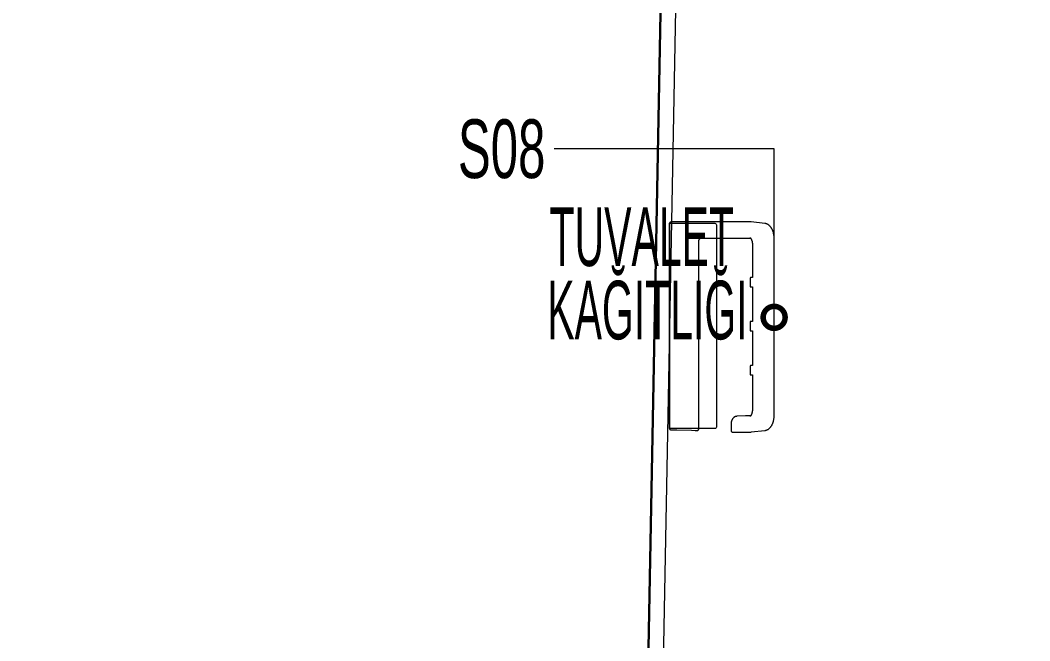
# Model space of a CAD drawing. Header units: centimetres. Extents: x 5488 to 20269, y -31398 to -19684.
# Drawn here: x 13472 to 13540.8, y -22403.8 to -22361.5 of the extents above; entities that cross this region are included whole.
import ezdxf
from ezdxf import colors
from ezdxf.entities.mleader import LeaderData, LeaderLine
from ezdxf.math import Vec2, Vec3

# ---------------------------------------------------------------- set-up
doc = ezdxf.new("R2010")
doc.units = ezdxf.units.CM
for name, color, linetype, lineweight in [('xxx_Auto_Duvar_Duvar Plan Kesit', 7, 'Continuous', 30), ('xxx_Auto_Kaplama_Ahşap', 34, 'Continuous', 0), ('xxx_Auto_Kaplama_Seramik', 182, 'Continuous', 13), ('xxx_Auto_Kaplama_Seramik Tarama', 186, 'Continuous', 5), ('xxx_Auto_Konstruksiyon_Metal', 141, 'Continuous', 0), ('xxx_Auto_SIGN_GENERAL', 51, 'Continuous', 0), ('xxx_Auto_Tefris_Tefris', 32, 'Continuous', 15)]:
    doc.layers.add(name, color=color, linetype=linetype, lineweight=lineweight)
doc.styles.add('AUTOBAN', font='')
doc.styles.add('ROMANS', font='romans')
doc.styles.get('AUTOBAN').set_extended_font_data('Helvetica Normal Tr')

# ---------------------------------------------------------------- blocks, each defined once
blk = doc.blocks.new('A$Cd4c68676')
at = {"layer": 'xxx_Auto_Kaplama_Seramik'}
blk.add_lwpolyline([(-13.42, 588.413), (-15.977, 453.645)], dxfattribs=at)
at = {"layer": 'xxx_Auto_Kaplama_Seramik Tarama', "color": 0}
blk.add_lwpolyline([(-14.42, 589.426), (-20.081, 290.084)], dxfattribs=at)
blk = doc.blocks.new('_DotSmall')
at = {"color": 0, "linetype": 'ByBlock', "const_width": 0.5}
blk.add_lwpolyline([(-0.0625, 0, 1), (0.0625, 0, 1)], format="xyb", close=True, dxfattribs=at)
blk = doc.blocks.new('x2202_Autoban_Istinye Park_Food Hall_PLAN_altlik_20220517$0$2202_Autoban_Istinye Park_Food Hall_PLAN_altlik_20220506$0$S22_plan')
blk.add_lwpolyline([(-6.9, 3.2), (6.9, 3.2, -0.414214), (7, 3.1), (7, 0), (-7, 0), (-7, 3.1, -0.414214)], format="xyb", close=True)
blk = doc.blocks.new('x2202_Autoban_Istinye Park_Food Hall_PLAN_altlik_20220517$0$2202_Autoban_Istinye Park_Food Hall_PLAN_altlik_20220506$0$S10_plan')
for p, q in [((-6.982, 0), (6.982, 0)), ((6.982, 0), (6.986, 0)), ((-7.09, -0.151), (-7.089, -0.133)), ((-7.09, -0.194), (-7.09, -0.151)), ((-7.09, -5.526), (-7.09, -0.194)), ((-7.089, -0.133), (-7.088, -0.115)), ((-7.088, -0.115), (-7.087, -0.109)), ((-7.087, -0.109), (-7.086, -0.102)), ((-7.086, -0.097), (-7.085, -0.091)), ((-7.086, -0.102), (-7.086, -0.097)), ((-7.085, -0.091), (-7.084, -0.086)), ((-7.084, -0.086), (-7.082, -0.081)), ((-7.082, -0.081), (-7.081, -0.077)), ((-7.081, -0.077), (-7.08, -0.074)), ((-7.08, -0.074), (-7.079, -0.07)), ((-7.079, -0.07), (-7.078, -0.067)), ((-7.078, -0.067), (-7.077, -0.063)), ((-7.077, -0.063), (-7.075, -0.06)), ((-7.075, -0.06), (-7.074, -0.057)), ((-7.074, -0.057), (-7.072, -0.054)), ((-7.072, -0.054), (-7.07, -0.051)), ((-7.07, -0.051), (-7.068, -0.048)), ((-7.068, -0.048), (-7.066, -0.045)), ((-7.066, -0.045), (-7.064, -0.042)), ((-7.064, -0.042), (-7.062, -0.039)), ((-7.062, -0.039), (-7.06, -0.036)), ((-7.06, -0.036), (-7.058, -0.034)), ((-7.058, -0.034), (-7.055, -0.031)), ((-7.055, -0.031), (-7.053, -0.029)), ((-7.053, -0.029), (-7.05, -0.026)), ((-7.05, -0.026), (-7.047, -0.024)), ((-7.047, -0.024), (-7.045, -0.022)), ((-7.045, -0.022), (-7.042, -0.019)), ((-7.042, -0.019), (-7.039, -0.017)), ((-7.039, -0.017), (-7.036, -0.016)), ((-7.036, -0.016), (-7.033, -0.014)), ((-7.033, -0.014), (-7.03, -0.012)), ((-7.03, -0.012), (-7.027, -0.01)), ((-7.027, -0.01), (-7.023, -0.009)), ((-7.023, -0.009), (-7.02, -0.007)), ((-7.02, -0.007), (-7.017, -0.006)), ((-7.017, -0.006), (-7.013, -0.005)), ((-7.013, -0.005), (-7.01, -0.004)), ((-7.01, -0.004), (-7.007, -0.003)), ((-7.007, -0.003), (-7.003, -0.002)), ((-7.003, -0.002), (-7, -0.002)), ((-7, -0.002), (-6.996, -0.001)), ((-6.996, -0.001), (-6.993, -0.001)), ((-6.993, -0.001), (-6.989, 0)), ((-6.989, 0), (-6.986, 0)), ((-6.986, 0), (-6.982, 0)), ((6.986, 0), (6.989, 0)), ((6.989, 0), (6.992, -0.001)), ((6.992, -0.001), (6.996, -0.001)), ((6.996, -0.001), (6.999, -0.002)), ((6.999, -0.002), (7.003, -0.002)), ((7.003, -0.002), (7.006, -0.003)), ((7.006, -0.003), (7.009, -0.004)), ((7.009, -0.004), (7.013, -0.005)), ((7.013, -0.005), (7.016, -0.006)), ((7.016, -0.006), (7.019, -0.007)), ((7.019, -0.007), (7.023, -0.009)), ((7.023, -0.009), (7.026, -0.01)), ((7.026, -0.01), (7.029, -0.012)), ((7.029, -0.012), (7.032, -0.013)), ((7.032, -0.013), (7.035, -0.015)), ((7.035, -0.015), (7.038, -0.017)), ((7.038, -0.017), (7.041, -0.019)), ((7.041, -0.019), (7.043, -0.021)), ((7.043, -0.021), (7.046, -0.023)), ((7.046, -0.023), (7.049, -0.025)), ((7.049, -0.025), (7.051, -0.028)), ((7.051, -0.028), (7.054, -0.03)), ((7.054, -0.03), (7.056, -0.033)), ((7.056, -0.033), (7.058, -0.035)), ((7.058, -0.035), (7.061, -0.038)), ((7.061, -0.038), (7.063, -0.041)), ((7.063, -0.041), (7.065, -0.044)), ((7.065, -0.044), (7.067, -0.047)), ((7.067, -0.047), (7.068, -0.049)), ((7.068, -0.049), (7.07, -0.052)), ((7.07, -0.052), (7.072, -0.055)), ((7.072, -0.055), (7.073, -0.059)), ((7.073, -0.059), (7.074, -0.062)), ((7.074, -0.062), (7.076, -0.065)), ((7.076, -0.065), (7.077, -0.068)), ((7.077, -0.068), (7.078, -0.071)), ((7.078, -0.071), (7.079, -0.074)), ((7.079, -0.074), (7.08, -0.078)), ((7.08, -0.078), (7.08, -0.081)), ((7.08, -0.081), (7.081, -0.084)), ((7.081, -0.084), (7.081, -0.088)), ((7.081, -0.088), (7.082, -0.091)), ((7.082, -0.091), (7.082, -0.094)), ((7.082, -0.094), (7.082, -0.098)), ((7.082, -0.098), (7.091, -0.498)), ((7.091, -0.498), (7.114, -1.498)), ((-5.932, -2.064), (-5.939, -2.07)), ((-5.926, -2.058), (-5.932, -2.064)), ((-5.919, -2.053), (-5.926, -2.058)), ((-5.913, -2.048), (-5.919, -2.053)), ((-5.906, -2.043), (-5.913, -2.048)), ((-5.899, -2.038), (-5.906, -2.043)), ((-5.892, -2.034), (-5.899, -2.038)), ((-5.884, -2.03), (-5.892, -2.034)), ((-5.877, -2.026), (-5.884, -2.03)), ((-5.869, -2.022), (-5.877, -2.026)), ((-5.861, -2.019), (-5.869, -2.022)), ((-5.853, -2.016), (-5.861, -2.019)), ((-5.845, -2.013), (-5.853, -2.016)), ((-5.837, -2.01), (-5.845, -2.013)), ((-5.829, -2.008), (-5.837, -2.01)), ((-5.821, -2.006), (-5.829, -2.008)), ((-5.813, -2.004), (-5.821, -2.006)), ((-5.804, -2.003), (-5.813, -2.004)), ((-5.796, -2.001), (-5.804, -2.003)), ((-5.788, -2.001), (-5.796, -2.001)), ((-5.779, -2), (-5.788, -2.001)), ((-5.771, -2), (-5.779, -2)), ((-5.762, -2), (-5.771, -2)), ((-5.754, -2), (-5.762, -2)), ((-5.745, -2), (-5.754, -2)), ((-5.738, -2), (-5.745, -2)), ((-5.61, -1.993), (-5.738, -2)), ((7.023, -2), (-5.738, -2)), ((-5.61, -1.993), (-5.61, -1.993)), ((-5.492, -1.997), (-5.492, -1.997)), ((-5.491, -1.997), (-5.491, -1.997)), ((7.027, -2), (7.023, -2)), ((7.03, -2), (7.027, -2)), ((7.033, -1.999), (7.03, -2)), ((7.037, -1.999), (7.033, -1.999)), ((7.04, -1.999), (7.037, -1.999)), ((7.044, -1.998), (7.04, -1.999)), ((7.047, -1.997), (7.044, -1.998)), ((7.05, -1.996), (7.047, -1.997)), ((7.054, -1.995), (7.05, -1.996)), ((7.057, -1.994), (7.054, -1.995)), ((7.06, -1.993), (7.057, -1.994)), ((7.063, -1.991), (7.06, -1.993)), ((7.067, -1.99), (7.063, -1.991)), ((7.07, -1.988), (7.067, -1.99)), ((7.073, -1.987), (7.07, -1.988)), ((7.076, -1.985), (7.073, -1.987)), ((7.079, -1.983), (7.076, -1.985)), ((7.081, -1.981), (7.079, -1.983)), ((7.084, -1.979), (7.081, -1.981)), ((7.087, -1.977), (7.084, -1.979)), ((7.09, -1.975), (7.087, -1.977)), ((7.092, -1.972), (7.09, -1.975)), ((7.095, -1.97), (7.092, -1.972)), ((7.097, -1.967), (7.095, -1.97)), ((7.099, -1.965), (7.097, -1.967)), ((7.101, -1.962), (7.099, -1.965)), ((7.104, -1.959), (7.101, -1.962)), ((7.106, -1.957), (7.104, -1.959)), ((7.107, -1.954), (7.106, -1.957)), ((7.109, -1.951), (7.107, -1.954)), ((7.111, -1.948), (7.109, -1.951)), ((7.113, -1.945), (7.111, -1.948)), ((7.114, -1.941), (7.113, -1.945)), ((7.114, -1.498), (7.12, -1.756)), ((7.115, -1.938), (7.114, -1.941)), ((7.117, -1.935), (7.115, -1.938)), ((7.118, -1.932), (7.117, -1.935)), ((7.119, -1.928), (7.118, -1.932)), ((7.12, -1.925), (7.119, -1.928)), ((7.12, -1.756), (7.123, -1.898)), ((7.121, -1.922), (7.12, -1.925)), ((7.122, -1.915), (7.121, -1.918)), ((7.121, -1.918), (7.121, -1.922)), ((7.123, -1.908), (7.122, -1.912)), ((7.122, -1.912), (7.122, -1.915)), ((7.123, -1.898), (7.123, -1.901)), ((7.123, -1.901), (7.123, -1.905)), ((7.123, -1.905), (7.123, -1.908)), ((-5.956, -2.088), (-5.977, -2.155)), ((-5.977, -2.143), (-5.977, -2.143)), ((-5.977, -2.143), (-5.977, -5.538)), ((-5.95, -2.082), (-5.956, -2.088)), ((-5.945, -2.076), (-5.95, -2.082)), ((-5.939, -2.07), (-5.945, -2.076)), ((6.123, -5.195), (6.165, -4.588)), ((6.165, -4.588), (6.166, -4.578)), ((6.166, -4.578), (6.167, -4.568)), ((6.167, -4.568), (6.168, -4.558)), ((6.168, -4.558), (6.17, -4.549)), ((6.17, -4.549), (6.172, -4.539)), ((6.172, -4.539), (6.174, -4.529)), ((6.174, -4.529), (6.177, -4.52)), ((6.177, -4.52), (6.179, -4.51)), ((6.179, -4.51), (6.183, -4.501)), ((6.183, -4.501), (6.186, -4.491)), ((6.186, -4.491), (6.19, -4.482)), ((6.19, -4.482), (6.193, -4.473)), ((6.193, -4.473), (6.198, -4.463)), ((6.198, -4.463), (6.202, -4.454)), ((6.202, -4.454), (6.207, -4.445)), ((6.207, -4.445), (6.212, -4.437)), ((6.212, -4.437), (6.217, -4.427)), ((6.217, -4.427), (6.223, -4.418)), ((6.223, -4.418), (6.229, -4.409)), ((6.229, -4.409), (6.235, -4.401)), ((6.235, -4.401), (6.242, -4.392)), ((6.242, -4.392), (6.249, -4.383)), ((6.249, -4.383), (6.256, -4.375)), ((6.256, -4.375), (6.263, -4.367)), ((6.263, -4.367), (6.271, -4.359)), ((6.271, -4.359), (6.279, -4.351)), ((6.279, -4.351), (6.287, -4.343)), ((6.287, -4.343), (6.295, -4.336)), ((6.295, -4.336), (6.303, -4.329)), ((6.303, -4.329), (6.312, -4.322)), ((6.312, -4.322), (6.321, -4.315)), ((6.321, -4.315), (6.33, -4.308)), ((6.33, -4.308), (6.339, -4.301)), ((6.339, -4.301), (6.348, -4.295)), ((6.348, -4.295), (6.357, -4.289)), ((6.357, -4.289), (6.367, -4.283)), ((6.367, -4.283), (6.377, -4.278)), ((6.377, -4.278), (6.387, -4.272)), ((6.387, -4.272), (6.397, -4.267)), ((6.397, -4.267), (6.407, -4.262)), ((6.407, -4.262), (6.417, -4.257)), ((6.417, -4.257), (6.428, -4.252)), ((6.428, -4.252), (6.438, -4.248)), ((6.438, -4.248), (6.449, -4.244)), ((6.449, -4.244), (6.46, -4.24)), ((6.46, -4.24), (6.471, -4.236)), ((6.471, -4.236), (6.482, -4.232)), ((6.482, -4.232), (6.493, -4.229)), ((6.493, -4.229), (6.503, -4.226)), ((6.503, -4.226), (6.514, -4.223)), ((6.514, -4.223), (6.524, -4.221)), ((6.524, -4.221), (6.535, -4.218)), ((6.535, -4.218), (6.545, -4.216)), ((6.545, -4.216), (6.556, -4.214)), ((6.556, -4.214), (6.567, -4.212)), ((6.567, -4.212), (6.578, -4.211)), ((6.578, -4.211), (6.588, -4.209)), ((6.588, -4.209), (6.599, -4.208)), ((6.599, -4.208), (6.61, -4.207)), ((6.61, -4.207), (6.621, -4.206)), ((6.621, -4.206), (6.632, -4.205)), ((6.632, -4.205), (6.642, -4.205)), ((6.642, -4.205), (6.653, -4.205)), ((6.653, -4.205), (6.664, -4.205)), ((6.664, -4.205), (7.136, -4.205)), ((7.136, -4.205), (7.14, -4.205)), ((7.14, -4.205), (7.143, -4.205)), ((7.143, -4.205), (7.147, -4.205)), ((7.147, -4.205), (7.15, -4.206)), ((7.15, -4.206), (7.153, -4.206)), ((7.153, -4.206), (7.157, -4.207)), ((7.157, -4.207), (7.16, -4.207)), ((7.16, -4.207), (7.163, -4.208)), ((7.163, -4.208), (7.167, -4.209)), ((7.167, -4.209), (7.17, -4.21)), ((7.17, -4.21), (7.173, -4.212)), ((7.173, -4.212), (7.176, -4.213)), ((7.176, -4.213), (7.179, -4.214)), ((7.179, -4.214), (7.182, -4.216)), ((7.182, -4.216), (7.185, -4.217)), ((7.185, -4.217), (7.188, -4.219)), ((7.188, -4.219), (7.191, -4.221)), ((7.191, -4.221), (7.194, -4.223)), ((7.194, -4.223), (7.197, -4.225)), ((7.197, -4.225), (7.2, -4.227)), ((7.2, -4.227), (7.202, -4.229)), ((7.202, -4.229), (7.205, -4.232)), ((7.205, -4.232), (7.207, -4.234)), ((7.207, -4.234), (7.21, -4.236)), ((7.21, -4.236), (7.212, -4.239)), ((7.212, -4.239), (7.214, -4.241)), ((7.214, -4.241), (7.216, -4.244)), ((7.216, -4.244), (7.218, -4.247)), ((7.218, -4.247), (7.22, -4.25)), ((7.22, -4.25), (7.222, -4.253)), ((7.222, -4.253), (7.224, -4.256)), ((7.224, -4.256), (7.225, -4.259)), ((7.225, -4.259), (7.227, -4.262)), ((7.227, -4.262), (7.228, -4.265)), ((7.228, -4.265), (7.229, -4.268)), ((7.229, -4.268), (7.231, -4.271)), ((7.231, -4.271), (7.232, -4.274)), ((7.232, -4.274), (7.233, -4.278)), ((7.233, -4.278), (7.234, -4.281)), ((7.234, -4.281), (7.234, -4.284)), ((7.234, -4.284), (7.235, -4.288)), ((7.235, -4.288), (7.236, -4.291)), ((7.236, -4.291), (7.236, -4.294)), ((7.236, -4.294), (7.236, -4.298)), ((7.236, -4.298), (7.236, -4.301)), ((7.236, -4.301), (7.236, -4.305)), ((7.236, -4.305), (7.236, -5.526)), ((-6.023, -5.493), (-6.013, -5.505)), ((-6.013, -5.505), (-6.009, -5.51)), ((-3.281, -5.509), (-3.28, -5.508)), ((-3.28, -5.508), (-3.279, -5.508)), ((-3.279, -5.508), (-3.278, -5.508)), ((-3.278, -5.508), (-3.277, -5.507)), ((-3.277, -5.507), (-3.276, -5.507)), ((-3.276, -5.507), (-3.275, -5.507)), ((-3.275, -5.507), (-3.274, -5.506)), ((-3.274, -5.506), (-3.273, -5.506)), ((-3.273, -5.506), (-3.272, -5.506)), ((-3.272, -5.506), (-3.271, -5.506)), ((-3.271, -5.506), (-3.27, -5.506)), ((-3.27, -5.506), (-3.269, -5.506)), ((-3.269, -5.506), (-3.268, -5.506)), ((-3.268, -5.506), (-3.267, -5.506)), ((-3.267, -5.506), (-3.266, -5.506)), ((-3.266, -5.506), (-3.266, -5.506)), ((-3.266, -5.506), (-3.266, -5.506)), ((-3.266, -5.506), (-3.265, -5.506)), ((-3.265, -5.506), (-3.265, -5.506)), ((-3.265, -5.506), (-3.264, -5.506)), ((-3.264, -5.506), (-3.264, -5.506)), ((-3.264, -5.506), (-3.263, -5.506)), ((-3.263, -5.506), (-3.26, -5.506)), ((-3.26, -5.506), (-3.259, -5.506)), ((-3.259, -5.506), (-3.255, -5.506)), ((-3.255, -5.506), (-3.255, -5.506)), ((-3.255, -5.506), (-3.252, -5.506)), ((-3.252, -5.506), (-3.252, -5.506)), ((-3.252, -5.506), (-3.25, -5.506)), ((-3.25, -5.506), (-3.249, -5.506)), ((-3.249, -5.506), (-3.248, -5.506)), ((-3.248, -5.506), (-3.246, -5.506)), ((-3.246, -5.506), (-3.243, -5.506)), ((-3.243, -5.506), (-3.242, -5.506)), ((-3.242, -5.506), (-3.24, -5.506)), ((-3.24, -5.506), (-3.239, -5.506)), ((-3.239, -5.506), (-3.237, -5.506)), ((-3.237, -5.506), (-3.235, -5.506)), ((-3.235, -5.506), (-3.233, -5.506)), ((-3.233, -5.506), (-2.84, -5.506)), ((-2.84, -5.506), (-2.838, -5.506)), ((-2.838, -5.506), (-2.699, -5.506)), ((-2.699, -5.506), (-2.696, -5.506)), ((-2.696, -5.506), (-2.696, -5.506)), ((-2.696, -5.506), (-2.694, -5.506)), ((-2.694, -5.506), (-2.693, -5.506)), ((-2.693, -5.506), (-2.692, -5.506)), ((-2.692, -5.506), (-2.691, -5.506)), ((-2.691, -5.506), (-2.69, -5.506)), ((-2.69, -5.506), (-2.689, -5.506)), ((-2.689, -5.506), (-2.689, -5.506)), ((-2.689, -5.506), (-2.688, -5.506)), ((-2.688, -5.506), (-2.687, -5.506)), ((-2.687, -5.506), (-2.687, -5.506)), ((-2.687, -5.506), (-2.686, -5.506)), ((-2.686, -5.506), (-2.685, -5.506)), ((-2.685, -5.506), (-2.684, -5.506)), ((-2.684, -5.506), (-2.683, -5.506)), ((-2.683, -5.506), (-2.682, -5.506)), ((-2.682, -5.506), (-2.681, -5.506)), ((-2.681, -5.506), (-2.68, -5.506)), ((-2.68, -5.506), (-2.679, -5.507)), ((-2.679, -5.507), (-2.678, -5.507)), ((-2.678, -5.507), (-2.677, -5.507)), ((-2.677, -5.507), (-2.676, -5.508)), ((-2.676, -5.508), (-2.675, -5.508)), ((-2.675, -5.508), (-2.674, -5.508)), ((-2.674, -5.508), (-2.673, -5.509)), ((-0.288, -5.509), (-0.287, -5.508)), ((-0.287, -5.508), (-0.287, -5.507)), ((-0.287, -5.507), (-0.286, -5.507)), ((-0.286, -5.507), (-0.285, -5.506)), ((-0.285, -5.506), (-0.284, -5.505)), ((-0.284, -5.505), (-0.283, -5.505)), ((-0.283, -5.505), (-0.282, -5.504)), ((-0.282, -5.504), (-0.281, -5.503)), ((-0.282, -5.504), (-0.282, -5.504)), ((-0.281, -5.503), (-0.28, -5.503)), ((-0.28, -5.503), (-0.279, -5.502)), ((-0.279, -5.502), (-0.278, -5.502)), ((-0.278, -5.502), (-0.277, -5.502)), ((-0.277, -5.502), (-0.276, -5.501)), ((-0.276, -5.501), (-0.275, -5.501)), ((-0.275, -5.501), (-0.274, -5.501)), ((-0.274, -5.501), (-0.273, -5.501)), ((-0.273, -5.501), (-0.272, -5.5)), ((-0.272, -5.5), (-0.271, -5.5)), ((-0.271, -5.5), (-0.27, -5.5)), ((-0.27, -5.5), (-0.269, -5.5)), ((-0.269, -5.5), (-0.268, -5.5)), ((-0.268, -5.5), (-0.267, -5.5)), ((-0.267, -5.5), (-0.266, -5.5)), ((-0.266, -5.5), (-0.266, -5.5)), ((-0.266, -5.5), (-0.266, -5.5)), ((-0.266, -5.5), (-0.265, -5.5)), ((-0.265, -5.5), (-0.265, -5.5)), ((-0.265, -5.5), (-0.264, -5.5)), ((-0.264, -5.5), (-0.264, -5.5)), ((-0.264, -5.5), (-0.263, -5.5)), ((-0.263, -5.5), (-0.26, -5.5)), ((-0.26, -5.5), (-0.259, -5.5)), ((-0.259, -5.5), (-0.255, -5.5)), ((-0.255, -5.5), (-0.255, -5.5)), ((-0.255, -5.5), (-0.252, -5.5)), ((-0.252, -5.5), (-0.252, -5.5)), ((-0.252, -5.5), (-0.25, -5.5)), ((-0.25, -5.5), (-0.249, -5.5)), ((-0.249, -5.5), (-0.248, -5.5)), ((-0.248, -5.5), (-0.246, -5.5)), ((-0.246, -5.5), (-0.243, -5.5)), ((-0.243, -5.5), (-0.242, -5.5)), ((-0.242, -5.5), (-0.24, -5.5)), ((-0.24, -5.5), (-0.239, -5.5)), ((-0.239, -5.5), (-0.237, -5.5)), ((-0.237, -5.5), (-0.235, -5.5)), ((-0.235, -5.5), (-0.233, -5.5)), ((-0.233, -5.5), (0.16, -5.5)), ((0.16, -5.5), (0.162, -5.5)), ((0.162, -5.5), (0.301, -5.5)), ((0.301, -5.5), (0.304, -5.5)), ((0.304, -5.5), (0.304, -5.5)), ((0.304, -5.5), (0.306, -5.5)), ((0.306, -5.5), (0.307, -5.5)), ((0.307, -5.5), (0.308, -5.5)), ((0.308, -5.5), (0.309, -5.5)), ((0.309, -5.5), (0.31, -5.5)), ((0.31, -5.5), (0.311, -5.5)), ((0.311, -5.5), (0.311, -5.5)), ((0.311, -5.5), (0.312, -5.5)), ((0.312, -5.5), (0.313, -5.5)), ((0.313, -5.5), (0.313, -5.5)), ((0.313, -5.5), (0.314, -5.5)), ((0.314, -5.5), (0.315, -5.5)), ((0.315, -5.5), (0.316, -5.5)), ((0.316, -5.5), (0.317, -5.5)), ((0.317, -5.5), (0.318, -5.5)), ((0.318, -5.5), (0.319, -5.501)), ((0.319, -5.501), (0.32, -5.501)), ((0.32, -5.501), (0.321, -5.501)), ((0.321, -5.501), (0.322, -5.501)), ((0.322, -5.501), (0.323, -5.502)), ((0.323, -5.502), (0.324, -5.502)), ((0.324, -5.502), (0.325, -5.502)), ((0.325, -5.502), (0.326, -5.503)), ((0.326, -5.503), (0.327, -5.503)), ((0.327, -5.503), (0.328, -5.504)), ((0.328, -5.504), (0.329, -5.504)), ((0.329, -5.504), (0.33, -5.505)), ((0.33, -5.505), (0.33, -5.505)), ((0.33, -5.505), (0.331, -5.506)), ((0.331, -5.506), (0.332, -5.507)), ((0.332, -5.507), (0.333, -5.507)), ((0.333, -5.507), (0.334, -5.508)), ((0.334, -5.508), (0.334, -5.509)), ((2.719, -5.509), (2.72, -5.508)), ((2.72, -5.508), (2.721, -5.508)), ((2.721, -5.508), (2.722, -5.508)), ((2.722, -5.508), (2.723, -5.507)), ((2.723, -5.507), (2.724, -5.507)), ((2.724, -5.507), (2.725, -5.507)), ((2.725, -5.507), (2.726, -5.506)), ((2.726, -5.506), (2.727, -5.506)), ((2.727, -5.506), (2.728, -5.506)), ((2.728, -5.506), (2.729, -5.506)), ((2.729, -5.506), (2.73, -5.506)), ((2.73, -5.506), (2.731, -5.506)), ((2.731, -5.506), (2.732, -5.506)), ((2.732, -5.506), (2.733, -5.506)), ((2.733, -5.506), (2.734, -5.506)), ((2.734, -5.506), (2.734, -5.506)), ((2.734, -5.506), (2.734, -5.506)), ((2.734, -5.506), (2.735, -5.506)), ((2.735, -5.506), (2.735, -5.506)), ((2.735, -5.506), (2.736, -5.506)), ((2.736, -5.506), (2.736, -5.506)), ((2.736, -5.506), (2.737, -5.506)), ((2.737, -5.506), (2.74, -5.506)), ((2.74, -5.506), (2.741, -5.506)), ((2.741, -5.506), (2.745, -5.506)), ((2.745, -5.506), (2.745, -5.506)), ((2.745, -5.506), (2.748, -5.506)), ((2.748, -5.506), (2.748, -5.506)), ((2.748, -5.506), (2.75, -5.506)), ((2.75, -5.506), (2.751, -5.506)), ((2.751, -5.506), (2.752, -5.506)), ((2.752, -5.506), (2.754, -5.506)), ((2.754, -5.506), (2.757, -5.506)), ((2.757, -5.506), (2.758, -5.506)), ((2.758, -5.506), (2.76, -5.506)), ((2.76, -5.506), (2.761, -5.506)), ((2.761, -5.506), (2.763, -5.506)), ((2.763, -5.506), (2.765, -5.506)), ((2.765, -5.506), (2.767, -5.506)), ((2.767, -5.506), (3.16, -5.506)), ((3.16, -5.506), (3.162, -5.506)), ((3.162, -5.506), (3.301, -5.506)), ((3.301, -5.506), (3.304, -5.506)), ((3.304, -5.506), (3.304, -5.506)), ((3.304, -5.506), (3.306, -5.506)), ((3.306, -5.506), (3.307, -5.506)), ((3.307, -5.506), (3.308, -5.506)), ((3.308, -5.506), (3.309, -5.506)), ((3.309, -5.506), (3.31, -5.506)), ((3.31, -5.506), (3.311, -5.506)), ((3.311, -5.506), (3.311, -5.506)), ((3.311, -5.506), (3.312, -5.506)), ((3.312, -5.506), (3.313, -5.506)), ((3.313, -5.506), (3.313, -5.506)), ((3.313, -5.506), (3.314, -5.506)), ((3.314, -5.506), (3.315, -5.506)), ((3.315, -5.506), (3.316, -5.506)), ((3.316, -5.506), (3.317, -5.506)), ((3.317, -5.506), (3.318, -5.506)), ((3.318, -5.506), (3.319, -5.506)), ((3.319, -5.506), (3.32, -5.506)), ((3.32, -5.506), (3.321, -5.507)), ((3.321, -5.507), (3.322, -5.507)), ((3.322, -5.507), (3.323, -5.507)), ((3.323, -5.507), (3.324, -5.508)), ((3.324, -5.508), (3.325, -5.508)), ((3.325, -5.508), (3.326, -5.508)), ((3.326, -5.508), (3.327, -5.509)), ((6.123, -5.198), (6.123, -5.195)), ((6.123, -5.538), (6.123, -5.198)), ((6.156, -5.509), (6.159, -5.506)), ((6.159, -5.506), (6.162, -5.503)), ((6.162, -5.503), (6.164, -5.5)), ((6.164, -5.5), (6.165, -5.498)), ((6.165, -5.498), (6.167, -5.497)), ((6.167, -5.495), (6.168, -5.494)), ((6.167, -5.497), (6.167, -5.495)), ((6.168, -5.494), (6.168, -5.493)), ((6.168, -5.493), (6.169, -5.493)), ((-7.087, -5.578), (-7.09, -5.526)), ((-6.982, -6.512), (-7.087, -5.579)), ((-6.009, -5.51), (-6.005, -5.514)), ((-6.005, -5.514), (-6.001, -5.518)), ((-6.001, -5.518), (-5.997, -5.522)), ((-5.997, -5.522), (-5.992, -5.526)), ((-5.992, -5.526), (-5.979, -5.536)), ((-5.979, -5.536), (-5.966, -5.545)), ((-5.966, -5.545), (-5.953, -5.554)), ((-5.953, -5.554), (-5.939, -5.563)), ((-5.939, -5.563), (-5.925, -5.571)), ((-5.925, -5.571), (-5.911, -5.579)), ((-5.911, -5.579), (-5.896, -5.586)), ((-5.896, -5.586), (-5.881, -5.593)), ((-5.881, -5.593), (-5.866, -5.599)), ((-5.866, -5.599), (-5.851, -5.605)), ((-5.851, -5.605), (-5.836, -5.61)), ((-5.836, -5.61), (-5.818, -5.617)), ((-5.818, -5.617), (-5.8, -5.622)), ((-5.8, -5.622), (-5.769, -5.631)), ((-5.769, -5.631), (-5.738, -5.638)), ((-5.738, -5.638), (-5.707, -5.645)), ((-5.707, -5.645), (-5.676, -5.65)), ((-5.676, -5.65), (-5.644, -5.655)), ((-5.644, -5.655), (-5.613, -5.658)), ((-5.613, -5.658), (-5.581, -5.661)), ((-5.581, -5.661), (-5.549, -5.662)), ((-5.549, -5.662), (-5.517, -5.662)), ((-5.517, -5.662), (-3.297, -5.662)), ((-3.297, -5.531), (-3.296, -5.53)), ((-3.297, -5.532), (-3.297, -5.531)), ((-3.297, -5.533), (-3.297, -5.532)), ((-3.297, -5.534), (-3.297, -5.533)), ((-3.297, -5.536), (-3.297, -5.534)), ((-3.297, -5.662), (-3.297, -5.536)), ((-3.296, -5.527), (-3.295, -5.526)), ((-3.296, -5.528), (-3.296, -5.527)), ((-3.296, -5.529), (-3.296, -5.528)), ((-3.296, -5.53), (-3.296, -5.529)), ((-3.295, -5.525), (-3.295, -5.524)), ((-3.295, -5.524), (-3.294, -5.524)), ((-3.295, -5.526), (-3.295, -5.525)), ((-3.294, -5.522), (-3.293, -5.521)), ((-3.294, -5.523), (-3.294, -5.522)), ((-3.294, -5.524), (-3.294, -5.523)), ((-3.293, -5.52), (-3.292, -5.519)), ((-3.293, -5.521), (-3.293, -5.52)), ((-3.292, -5.519), (-3.291, -5.518)), ((-3.291, -5.518), (-3.291, -5.517)), ((-3.291, -5.517), (-3.29, -5.517)), ((-3.29, -5.517), (-3.289, -5.516)), ((-3.289, -5.515), (-3.288, -5.514)), ((-3.289, -5.516), (-3.289, -5.515)), ((-3.288, -5.514), (-3.287, -5.514)), ((-3.287, -5.513), (-3.286, -5.512)), ((-3.287, -5.514), (-3.287, -5.513)), ((-3.286, -5.512), (-3.285, -5.512)), ((-3.285, -5.512), (-3.284, -5.511)), ((-3.284, -5.511), (-3.283, -5.51)), ((-3.283, -5.51), (-3.282, -5.51)), ((-3.282, -5.51), (-3.282, -5.509)), ((-3.282, -5.509), (-3.281, -5.509)), ((-2.673, -5.509), (-2.672, -5.509)), ((-2.672, -5.509), (-2.671, -5.51)), ((-2.671, -5.51), (-2.67, -5.51)), ((-2.67, -5.51), (-2.67, -5.511)), ((-2.67, -5.511), (-2.669, -5.512)), ((-2.669, -5.512), (-2.668, -5.512)), ((-2.668, -5.512), (-2.667, -5.513)), ((-2.667, -5.513), (-2.666, -5.514)), ((-2.666, -5.514), (-2.666, -5.514)), ((-2.666, -5.514), (-2.665, -5.515)), ((-2.665, -5.515), (-2.664, -5.516)), ((-2.664, -5.516), (-2.664, -5.517)), ((-2.664, -5.517), (-2.663, -5.517)), ((-2.663, -5.517), (-2.662, -5.518)), ((-2.662, -5.518), (-2.662, -5.519)), ((-2.662, -5.519), (-2.661, -5.52)), ((-2.661, -5.52), (-2.661, -5.521)), ((-2.661, -5.521), (-2.66, -5.522)), ((-2.66, -5.522), (-2.66, -5.523)), ((-2.66, -5.523), (-2.659, -5.524)), ((-2.659, -5.524), (-2.659, -5.524)), ((-2.659, -5.524), (-2.659, -5.525)), ((-2.659, -5.525), (-2.658, -5.526)), ((-2.658, -5.526), (-2.658, -5.527)), ((-2.658, -5.527), (-2.658, -5.528)), ((-2.658, -5.528), (-2.658, -5.529)), ((-2.658, -5.529), (-2.657, -5.53)), ((-2.657, -5.53), (-2.657, -5.531)), ((-2.657, -5.531), (-2.657, -5.532)), ((-2.657, -5.532), (-2.657, -5.533)), ((-2.657, -5.533), (-2.657, -5.534)), ((-2.657, -5.534), (-2.657, -5.536)), ((-2.657, -5.536), (-2.657, -5.662)), ((-2.657, -5.662), (-0.297, -5.662)), ((-0.297, -5.526), (-0.296, -5.525)), ((-0.297, -5.527), (-0.297, -5.526)), ((-0.297, -5.528), (-0.297, -5.527)), ((-0.297, -5.529), (-0.297, -5.528)), ((-0.297, -5.53), (-0.297, -5.529)), ((-0.297, -5.662), (-0.297, -5.53)), ((-0.296, -5.522), (-0.295, -5.521)), ((-0.296, -5.523), (-0.296, -5.522)), ((-0.296, -5.524), (-0.296, -5.523)), ((-0.296, -5.525), (-0.296, -5.524)), ((-0.295, -5.519), (-0.294, -5.518)), ((-0.295, -5.52), (-0.295, -5.519)), ((-0.295, -5.521), (-0.295, -5.52)), ((-0.294, -5.516), (-0.293, -5.515)), ((-0.294, -5.517), (-0.294, -5.516)), ((-0.294, -5.518), (-0.294, -5.517)), ((-0.293, -5.515), (-0.293, -5.514)), ((-0.293, -5.514), (-0.292, -5.514)), ((-0.292, -5.514), (-0.291, -5.513)), ((-0.291, -5.512), (-0.29, -5.511)), ((-0.291, -5.513), (-0.291, -5.512)), ((-0.29, -5.511), (-0.289, -5.51)), ((-0.289, -5.51), (-0.288, -5.509)), ((-0.289, -5.51), (-0.289, -5.51)), ((0.334, -5.509), (0.335, -5.51)), ((0.335, -5.51), (0.336, -5.51)), ((0.336, -5.51), (0.336, -5.511)), ((0.336, -5.511), (0.337, -5.512)), ((0.337, -5.512), (0.338, -5.513)), ((0.338, -5.513), (0.338, -5.514)), ((0.338, -5.514), (0.339, -5.514)), ((0.339, -5.514), (0.339, -5.515)), ((0.339, -5.515), (0.34, -5.516)), ((0.34, -5.516), (0.34, -5.517)), ((0.34, -5.517), (0.341, -5.518)), ((0.341, -5.518), (0.341, -5.519)), ((0.341, -5.519), (0.341, -5.52)), ((0.341, -5.52), (0.342, -5.521)), ((0.342, -5.521), (0.342, -5.522)), ((0.342, -5.522), (0.342, -5.523)), ((0.342, -5.523), (0.342, -5.524)), ((0.342, -5.524), (0.343, -5.525)), ((0.343, -5.525), (0.343, -5.526)), ((0.343, -5.526), (0.343, -5.527)), ((0.343, -5.527), (0.343, -5.528)), ((0.343, -5.528), (0.343, -5.529)), ((0.343, -5.529), (0.343, -5.53)), ((0.343, -5.53), (0.343, -5.662)), ((0.343, -5.662), (2.703, -5.662)), ((2.703, -5.531), (2.704, -5.53)), ((2.703, -5.532), (2.703, -5.531)), ((2.703, -5.533), (2.703, -5.532)), ((2.703, -5.534), (2.703, -5.533)), ((2.703, -5.536), (2.703, -5.534)), ((2.703, -5.662), (2.703, -5.536)), ((2.704, -5.527), (2.705, -5.526)), ((2.704, -5.528), (2.704, -5.527)), ((2.704, -5.529), (2.704, -5.528)), ((2.704, -5.53), (2.704, -5.529)), ((2.705, -5.525), (2.705, -5.524)), ((2.705, -5.524), (2.706, -5.524)), ((2.705, -5.526), (2.705, -5.525)), ((2.706, -5.522), (2.707, -5.521)), ((2.706, -5.523), (2.706, -5.522)), ((2.706, -5.524), (2.706, -5.523)), ((2.707, -5.52), (2.708, -5.519)), ((2.707, -5.521), (2.707, -5.52)), ((2.708, -5.519), (2.709, -5.518)), ((2.709, -5.518), (2.709, -5.517)), ((2.709, -5.517), (2.71, -5.517)), ((2.71, -5.517), (2.711, -5.516)), ((2.711, -5.515), (2.712, -5.514)), ((2.711, -5.516), (2.711, -5.515)), ((2.712, -5.514), (2.713, -5.514)), ((2.713, -5.513), (2.714, -5.512)), ((2.713, -5.514), (2.713, -5.513)), ((2.714, -5.512), (2.715, -5.512)), ((2.715, -5.512), (2.716, -5.511)), ((2.716, -5.511), (2.717, -5.51)), ((2.717, -5.51), (2.718, -5.51)), ((2.718, -5.51), (2.718, -5.509)), ((2.718, -5.509), (2.719, -5.509)), ((3.327, -5.509), (3.328, -5.509)), ((3.328, -5.509), (3.329, -5.51)), ((3.329, -5.51), (3.33, -5.51)), ((3.33, -5.51), (3.33, -5.511)), ((3.33, -5.511), (3.331, -5.512)), ((3.331, -5.512), (3.332, -5.512)), ((3.332, -5.512), (3.333, -5.513)), ((3.333, -5.513), (3.334, -5.514)), ((3.334, -5.514), (3.334, -5.514)), ((3.334, -5.514), (3.335, -5.515)), ((3.335, -5.515), (3.336, -5.516)), ((3.336, -5.516), (3.336, -5.517)), ((3.336, -5.517), (3.337, -5.517)), ((3.337, -5.517), (3.338, -5.518)), ((3.338, -5.518), (3.338, -5.519)), ((3.338, -5.519), (3.339, -5.52)), ((3.339, -5.52), (3.339, -5.521)), ((3.339, -5.521), (3.34, -5.522)), ((3.34, -5.522), (3.34, -5.523)), ((3.34, -5.523), (3.341, -5.524)), ((3.341, -5.524), (3.341, -5.524)), ((3.341, -5.524), (3.341, -5.525)), ((3.341, -5.525), (3.342, -5.526)), ((3.342, -5.526), (3.342, -5.527)), ((3.342, -5.527), (3.342, -5.528)), ((3.342, -5.528), (3.342, -5.529)), ((3.342, -5.529), (3.343, -5.53)), ((3.343, -5.53), (3.343, -5.531)), ((3.343, -5.531), (3.343, -5.532)), ((3.343, -5.532), (3.343, -5.533)), ((3.343, -5.533), (3.343, -5.534)), ((3.343, -5.534), (3.343, -5.536)), ((3.343, -5.536), (3.343, -5.662)), ((3.343, -5.662), (5.663, -5.662)), ((5.663, -5.662), (5.695, -5.662)), ((5.695, -5.662), (5.727, -5.66)), ((5.727, -5.66), (5.759, -5.658)), ((5.759, -5.658), (5.79, -5.655)), ((5.79, -5.655), (5.822, -5.65)), ((5.822, -5.65), (5.853, -5.645)), ((5.853, -5.645), (5.884, -5.639)), ((5.884, -5.639), (5.909, -5.633)), ((5.909, -5.633), (5.934, -5.626)), ((5.934, -5.626), (5.958, -5.619)), ((5.958, -5.619), (5.982, -5.61)), ((5.982, -5.61), (5.984, -5.61)), ((5.984, -5.61), (6.005, -5.602)), ((6.005, -5.602), (6.026, -5.593)), ((6.026, -5.593), (6.046, -5.584)), ((6.046, -5.584), (6.066, -5.574)), ((6.066, -5.574), (6.076, -5.568)), ((6.076, -5.568), (6.087, -5.562)), ((6.087, -5.562), (6.096, -5.556)), ((6.096, -5.556), (6.105, -5.551)), ((6.105, -5.551), (6.113, -5.545)), ((6.113, -5.545), (6.121, -5.539)), ((6.121, -5.539), (6.128, -5.534)), ((6.128, -5.534), (6.135, -5.529)), ((6.135, -5.529), (6.138, -5.526)), ((6.138, -5.526), (6.144, -5.521)), ((6.144, -5.521), (6.148, -5.517)), ((6.148, -5.517), (6.152, -5.513)), ((6.152, -5.513), (6.156, -5.509)), ((7.233, -5.579), (7.129, -6.512)), ((7.236, -5.526), (7.234, -5.578)), ((-6.981, -6.522), (-6.982, -6.512)), ((-6.98, -6.532), (-6.981, -6.522)), ((-6.978, -6.542), (-6.98, -6.532)), ((-6.976, -6.553), (-6.978, -6.542)), ((-6.974, -6.563), (-6.976, -6.553)), ((-6.971, -6.574), (-6.974, -6.563)), ((-6.968, -6.584), (-6.971, -6.574)), ((-6.966, -6.594), (-6.968, -6.584)), ((-6.962, -6.604), (-6.966, -6.594)), ((-6.959, -6.615), (-6.962, -6.604)), ((-6.957, -6.621), (-6.959, -6.615)), ((-6.952, -6.635), (-6.957, -6.621)), ((-6.948, -6.643), (-6.952, -6.635)), ((-6.945, -6.652), (-6.948, -6.643)), ((-6.941, -6.66), (-6.945, -6.652)), ((-6.937, -6.669), (-6.941, -6.66)), ((-6.933, -6.677), (-6.937, -6.669)), ((-6.924, -6.694), (-6.933, -6.677)), ((-6.917, -6.708), (-6.924, -6.694)), ((-6.909, -6.721), (-6.917, -6.708)), ((-6.901, -6.734), (-6.909, -6.721)), ((-6.892, -6.748), (-6.901, -6.734)), ((-6.885, -6.758), (-6.892, -6.748)), ((-6.877, -6.768), (-6.885, -6.758)), ((-6.865, -6.784), (-6.877, -6.768)), ((-6.852, -6.799), (-6.865, -6.784)), ((-6.839, -6.814), (-6.852, -6.799)), ((-6.825, -6.829), (-6.839, -6.814)), ((-6.811, -6.844), (-6.825, -6.829)), ((-6.796, -6.858), (-6.811, -6.844)), ((-6.781, -6.872), (-6.796, -6.858)), ((-6.765, -6.886), (-6.781, -6.872)), ((6.923, -6.876), (6.902, -6.893)), ((6.935, -6.865), (6.923, -6.876)), ((6.946, -6.855), (6.935, -6.865)), ((6.957, -6.844), (6.946, -6.855)), ((6.968, -6.833), (6.957, -6.844)), ((6.979, -6.821), (6.968, -6.833)), ((6.989, -6.81), (6.979, -6.821)), ((7, -6.798), (6.989, -6.81)), ((7.012, -6.784), (7, -6.798)), ((7.023, -6.769), (7.012, -6.784)), ((7.034, -6.754), (7.023, -6.769)), ((7.045, -6.739), (7.034, -6.754)), ((7.055, -6.723), (7.045, -6.739)), ((7.064, -6.707), (7.055, -6.723)), ((7.073, -6.69), (7.064, -6.707)), ((7.081, -6.673), (7.073, -6.69)), ((7.089, -6.656), (7.081, -6.673)), ((7.096, -6.639), (7.089, -6.656)), ((7.103, -6.621), (7.096, -6.639)), ((7.108, -6.604), (7.103, -6.621)), ((7.114, -6.586), (7.108, -6.604)), ((7.118, -6.568), (7.114, -6.586)), ((7.122, -6.549), (7.118, -6.568)), ((7.126, -6.531), (7.122, -6.549)), ((7.128, -6.512), (7.126, -6.531)), ((-6.749, -6.899), (-6.765, -6.886)), ((-6.73, -6.914), (-6.749, -6.899)), ((-6.711, -6.928), (-6.73, -6.914)), ((-6.691, -6.942), (-6.711, -6.928)), ((-6.67, -6.955), (-6.691, -6.942)), ((-6.649, -6.968), (-6.67, -6.955)), ((-6.628, -6.981), (-6.649, -6.968)), ((-6.606, -6.993), (-6.628, -6.981)), ((-6.583, -7.004), (-6.606, -6.993)), ((-6.556, -7.017), (-6.583, -7.004)), ((-6.528, -7.03), (-6.556, -7.017)), ((-6.501, -7.042), (-6.528, -7.03)), ((-6.472, -7.052), (-6.501, -7.042)), ((-6.442, -7.063), (-6.472, -7.052)), ((-6.405, -7.076), (-6.442, -7.063)), ((-6.367, -7.087), (-6.405, -7.076)), ((-6.328, -7.097), (-6.367, -7.087)), ((-6.29, -7.106), (-6.328, -7.097)), ((-6.25, -7.114), (-6.29, -7.106)), ((-6.21, -7.121), (-6.25, -7.114)), ((-6.17, -7.126), (-6.21, -7.121)), ((-6.129, -7.131), (-6.17, -7.126)), ((-6.089, -7.134), (-6.129, -7.131)), ((-6.048, -7.137), (-6.089, -7.134)), ((-6.014, -7.138), (-6.048, -7.137)), ((-5.98, -7.138), (-6.014, -7.138)), ((6.127, -7.138), (-5.98, -7.138)), ((6.175, -7.137), (6.127, -7.138)), ((6.223, -7.135), (6.175, -7.137)), ((6.251, -7.133), (6.223, -7.135)), ((6.278, -7.131), (6.251, -7.133)), ((6.306, -7.128), (6.278, -7.131)), ((6.333, -7.124), (6.306, -7.128)), ((6.36, -7.12), (6.333, -7.124)), ((6.387, -7.115), (6.36, -7.12)), ((6.414, -7.11), (6.387, -7.115)), ((6.441, -7.105), (6.414, -7.11)), ((6.467, -7.099), (6.441, -7.105)), ((6.494, -7.092), (6.467, -7.099)), ((6.52, -7.085), (6.494, -7.092)), ((6.545, -7.077), (6.52, -7.085)), ((6.582, -7.065), (6.545, -7.077)), ((6.619, -7.052), (6.582, -7.065)), ((6.649, -7.041), (6.619, -7.052)), ((6.679, -7.028), (6.649, -7.041)), ((6.709, -7.014), (6.679, -7.028)), ((6.738, -7), (6.709, -7.014)), ((6.76, -6.988), (6.738, -7)), ((6.782, -6.976), (6.76, -6.988)), ((6.804, -6.963), (6.782, -6.976)), ((6.824, -6.95), (6.804, -6.963)), ((6.845, -6.936), (6.824, -6.95)), ((6.865, -6.922), (6.845, -6.936)), ((6.884, -6.908), (6.865, -6.922)), ((6.902, -6.893), (6.884, -6.908))]:
    blk.add_line(p, q)
blk = doc.blocks.new('WCVİTRİFİYE')
at = {"xscale": -1.000000000000001, "rotation": 90}
blk.add_blockref('x2202_Autoban_Istinye Park_Food Hall_PLAN_altlik_20220517$0$2202_Autoban_Istinye Park_Food Hall_PLAN_altlik_20220506$0$S10_plan', (-46.146, -46.849), dxfattribs=at)
at = {"rotation": 270}
blk.add_blockref('x2202_Autoban_Istinye Park_Food Hall_PLAN_altlik_20220517$0$2202_Autoban_Istinye Park_Food Hall_PLAN_altlik_20220506$0$S22_plan', (-46.146, -46.849), dxfattribs=at)
blk = doc.blocks.new('WC TEFRIS')
at = {"layer": 'xxx_Auto_Tefris_Tefris', "color": 0}
blk.add_blockref('WCVİTRİFİYE', (-259.801, 858.802), dxfattribs=at)
blk = doc.blocks.new('A$C1e03b758')
at = {"layer": 'xxx_Auto_SIGN_GENERAL', "color": 12, "insert": (-1.631, 74.019), "char_height": 4, "attachment_point": 5, "line_spacing_factor": 0.75, "style": 'ROMANS'}
blk.add_mtext_dynamic_manual_height_columns('{\\fArial|b0|i0|c162|p34;\\W0.5;TUVALET\\P KAĞITLIĞI}', width=26.80398, gutter_width=20, heights=[0], dxfattribs=at)
at = {"layer": 'xxx_Auto_SIGN_GENERAL', "color": 12}
ml = blk.add_multileader_mtext('Standard', dxfattribs=at)
ml.set_content('{\\W0.6;S08}', color=12, style='AUTOBAN')
ml.set_leader_properties()
ml.set_arrow_properties(name='DOTSMALL')
ml.build(insert=Vec2(0, 0))
ml.multileader.update_dxf_attribs({"has_text_frame": 1, "dogleg_length": 2.045, "arrow_head_size": 3})
ctx = ml.context
ctx.base_point, ctx.arrow_head_size, ctx.landing_gap_size, ctx.plane_origin = Vec3(-14.975, 82.55), 3, 0.6, Vec3(-37.568, 165.244)
ctx.text_align_type = 2
notes = []
notes.append((ctx, [(1, (1, 1, 0), (7.397, 82.55), (-1, 0), 15, [(0, [(7.397, 71.05)], 0, [])])]))
ctx.mtext.insert, ctx.mtext.width, ctx.mtext.defined_height, ctx.mtext.alignment, ctx.mtext.flow_direction = Vec3(-8.203, 84.55), 4.20155, 4.28, 3, 5
for ctx, leaders in notes:
    for number, flags, end, landing, length, lines in leaders:
        leader = LeaderData()
        leader.index, (leader.has_last_leader_line, leader.has_dogleg_vector, leader.attachment_direction) = number, flags
        leader.last_leader_point, leader.dogleg_vector, leader.dogleg_length = Vec3(end), Vec3(landing), length
        for number, points, colour, breaks in lines:
            line = LeaderLine()
            line.index, line.vertices, line.color, line.breaks = number, Vec3.list(points), colors.encode_raw_color(colour), breaks
            leader.lines.append(line)
        ctx.leaders.append(leader)

msp = doc.modelspace()

# ---------------------------------------------------------------- linework, layer by layer
at = {"layer": 'xxx_Auto_Duvar_Duvar Plan Kesit'}
msp.add_lwpolyline([(11974.658, -22081.197), (11974.928, -22068.94), (12260.928, -22061.466), (12260.495, -22091.143), (12273.491, -22091.378), (12274.023, -22062.021), (12477.704, -22057.886), (12476.233, -22138.996), (12488.317, -22139.212), (12489.768, -22058.284), (13453.308, -22038.281), (13451.3, -22923.935), (13530.577, -22923.935), (13530.049, -22701.094), (13540.843, -22701.037), (13540.782, -22673.724), (13529.052, -22673.751), (13529.428, -22633.613), (13510.496, -22633.85), (13516.157, -22334.509)], dxfattribs=at)

# ---------------------------------------------------------------- next in the draw order: block references
msp.add_blockref('A$Cd4c68676', (13530.577, -22923.935))

# ---------------------------------------------------------------- next in the draw order: block references
at = {"layer": 'xxx_Auto_Kaplama_Ahşap'}
msp.add_blockref('A$C1e03b758', (13516.009, -22452.835), dxfattribs=at)

# ---------------------------------------------------------------- next in the draw order: block references
at = {"layer": 'xxx_Auto_Konstruksiyon_Metal'}
msp.add_blockref('WC TEFRIS', (13822.215, -23194.323), dxfattribs=at)

doc.saveas('drawing.dxf')
